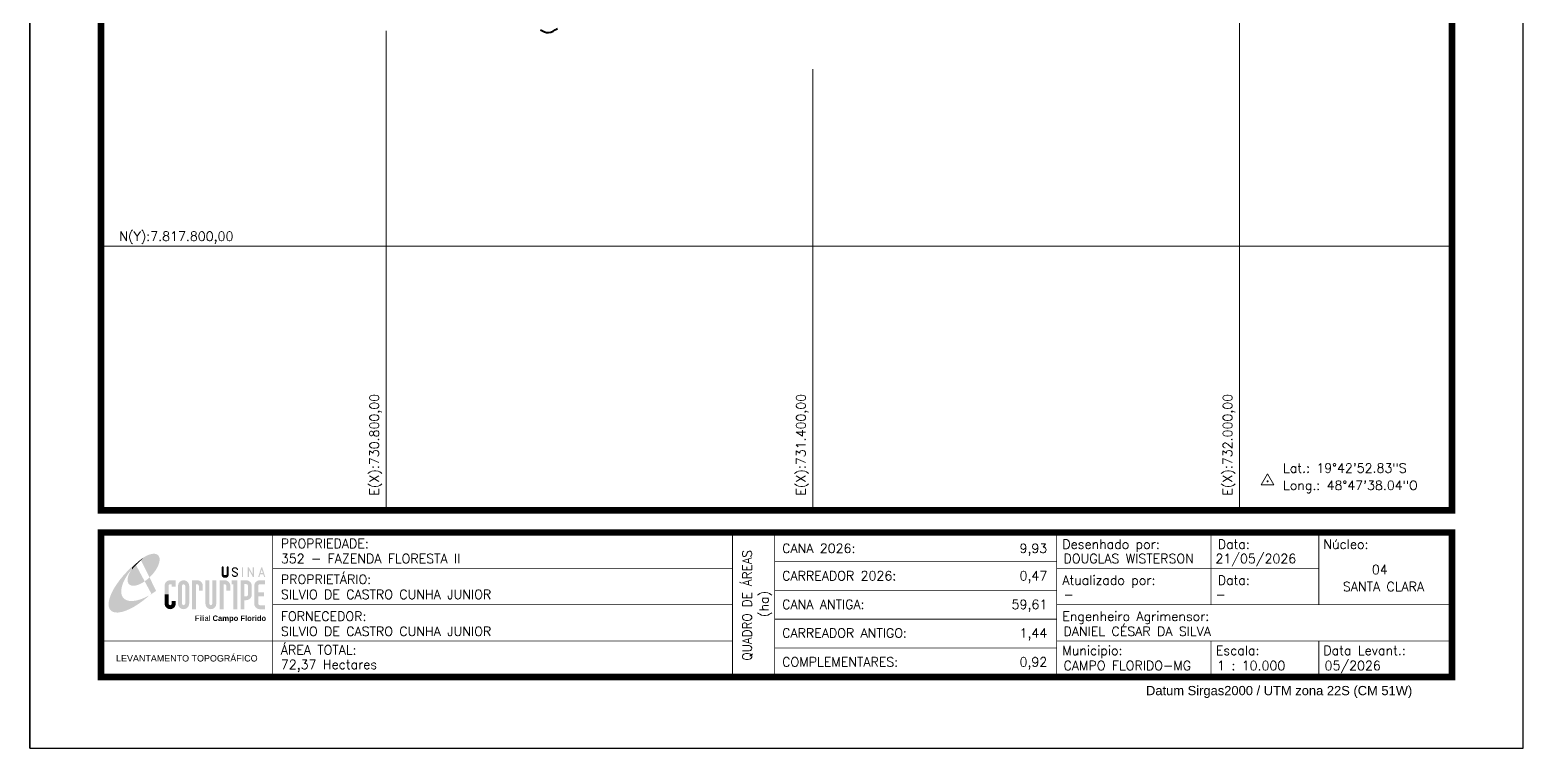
# Model space of a CAD drawing. Extents: x 730299 to 732399, y 7817094 to 7820064.
# Drawn here: x 730299 to 732399, y 7817094 to 7818104 of the extents above; entities that cross this region are included whole.
import ezdxf
from ezdxf.enums import TextEntityAlignment as Align

# ---------------------------------------------------------------- set-up
doc = ezdxf.new("R2010")
doc.units = 0
doc.header["$MEASUREMENT"] = 0
doc.linetypes.add('CONTINUO', pattern=[0])
doc.linetypes.add('LIN0', pattern=[0])
doc.layers.add('0114000352', color=1, linetype='Continuous', lineweight=40)
doc.layers.add('MALHA', color=8, linetype='Continuous', lineweight=13)
doc.layers.add('MARGEM', color=7, linetype='CONTINUO')
doc.layers.add('TEXTO', color=7, linetype='Continuous')
doc.styles.add('ARIAL', font='arial.ttf')
doc.styles.add('marcelo', font='arial.ttf')
doc.styles.add('SIMPLEX', font='simplex', dxfattribs={"height": 0.2})
doc.styles.get("Standard").update_dxf_attribs({"font": 'arial.ttf'})

# ---------------------------------------------------------------- blocks, each defined once
blk = doc.blocks.new('A$C78F83FB3')
at = {"layer": 'MARGEM'}
h = blk.add_hatch(color=20, dxfattribs=at)
edge = h.paths.add_edge_path()
edge.add_ellipse((19.49, 23.77), major_axis=(-6.68, -6.67), ratio=0.469426, start_angle=292.73277, end_angle=601.25787)
edge.add_ellipse((22.83, 22.05), major_axis=(12.64, 11.29), ratio=0.457614, start_angle=79.90686, end_angle=107.91393)
edge = h.paths.add_edge_path()
edge.add_ellipse((18.28, 18.7), major_axis=(13.95, 13.59), ratio=0.386848, start_angle=63.96117, end_angle=264.59932)
edge.add_ellipse((22.83, 22.05), major_axis=(12.64, 11.29), ratio=0.457614, start_angle=107.91393, end_angle=245.11815, ccw=False)
edge.add_ellipse((19.49, 23.77), major_axis=(-6.68, -6.67), ratio=0.469426, start_angle=241.25787, end_angle=292.73277, ccw=False)
for color, points in [(20, [(15.46, 26.12), (14.17, 24.81), (14.06, 24.24), (14.39, 23.97), (14.67, 24.54), (19.47, 29.32), (18.48, 28.66), (17.31, 27.78)]), (7, [(58.42, 24.9), (57.9, 24.9), (57.9, 21.73, -0.414214), (57.15, 20.98), (56.84, 20.98, -0.414214), (56.09, 21.73), (56.09, 24.9), (55.57, 24.9), (55.57, 21.73, 0.414214), (56.84, 20.46), (57.15, 20.46, 0.414214), (58.42, 21.73)]), (7, [(61.7, 24.9), (61.23, 24.9, 0.396318), (60.04, 23.78), (60.04, 23.72, 0.151912), (60.39, 22.97), (60.46, 22.92), (62.18, 22), (62.85, 21.83, 0.12407), (62.51, 22.42), (60.75, 23.36, -0.13192), (60.56, 23.77, -0.385578), (61.23, 24.37), (61.7, 24.37, -0.414214), (62.37, 23.7), (62.89, 23.7, 0.414214)]), (7, [(62.37, 23.7), (62.89, 23.7, 0.414214), (61.7, 24.9), (61.23, 24.9, 0.396318), (60.04, 23.78), (60.04, 23.72, 0.151912), (60.39, 22.97), (60.46, 22.92), (62.18, 22), (62.18, 22, -0.131921), (62.37, 21.59, -0.385578), (61.7, 20.98), (61.23, 20.98, -0.414214), (60.56, 21.65), (60.04, 21.65, 0.414214), (61.23, 20.46), (61.7, 20.46, 0.402546), (62.89, 21.61, 0.165292), (62.51, 22.42), (60.75, 23.36, -0.13192), (60.56, 23.77, -0.385578), (61.23, 24.37), (61.7, 24.37, -0.414214)]), (7, [(30.97, 12.46), (29.13, 12.46), (29.13, 8.21, 1), (34.29, 8.21), (34.29, 9.41), (32.45, 9.41), (32.45, 8.21, -1), (30.97, 8.21)])]:
    blk.add_hatch(color=color, dxfattribs=at).paths.add_polyline_path(points)
h = blk.add_hatch(color=7, dxfattribs=at)
h.paths.add_polyline_path([(65.24, 24.9), (64.72, 24.9), (64.72, 20.46), (65.24, 20.46)])
h.paths.add_polyline_path([(67.38, 20.46), (67.9, 20.46), (67.9, 23.74), (69.74, 20.46), (70.23, 20.46), (70.23, 24.9), (69.71, 24.9), (69.71, 21.58), (67.85, 24.9), (67.38, 24.9)])
h.paths.add_polyline_path([(72.17, 20.46), (72.72, 20.46), (73.14, 21.73), (74.49, 21.73), (74.9, 20.46), (75.45, 20.46), (74, 24.9), (73.62, 24.9)])
h.paths.add_polyline_path([(73.81, 23.8), (74.32, 22.25), (73.31, 22.25)], flags=16)
h = blk.add_hatch(color=7, dxfattribs=at)
h.paths.add_polyline_path([(31.71, 18.93, 0.414214), (29.13, 16.35), (29.13, 12.46), (30.97, 12.46), (30.97, 16.35, -0.414214), (31.71, 17.09), (32.45, 17.09), (32.45, 16.02), (34.29, 16.02), (34.29, 18.93)])
h.paths.add_polyline_path([(44.15, 17.09, -0.414214), (44.89, 16.35), (44.89, 14.1), (46.72, 14.1), (46.72, 16.17, 0.433937), (44.15, 18.93), (41.77, 18.93), (41.77, 12.46), (43.61, 12.46), (43.61, 17.09)])
h.paths.add_polyline_path([(43.61, 12.46), (41.77, 12.46), (41.77, 5.62), (43.61, 5.62)])
h.paths.add_polyline_path([(47.92, 12.46), (49.75, 12.46), (49.75, 18.93), (47.92, 18.93)])
h.paths.add_polyline_path([(52.91, 18.93), (51.08, 18.93), (51.08, 12.46), (52.91, 12.46)])
h.paths.add_polyline_path([(51.08, 8.12, -1), (49.75, 8.12), (49.75, 12.46), (47.92, 12.46), (47.92, 8.12, 1), (52.91, 8.12), (52.91, 12.46), (51.08, 12.46)])
h.paths.add_polyline_path([(54.41, 12.46), (56.25, 12.46), (56.25, 17.09), (56.79, 17.09, -0.414214), (57.53, 16.35), (57.53, 14.1), (59.36, 14.1), (59.36, 16.17, 0.433937), (56.79, 18.93), (54.41, 18.93)])
h.paths.add_polyline_path([(56.25, 12.46), (54.41, 12.46), (54.41, 5.62), (56.25, 5.62)])
h.paths.add_polyline_path([(60.73, 12.46), (62.58, 12.46), (62.58, 18.93), (60.02, 18.93), (60.02, 17.08), (60.73, 17.08)])
h.paths.add_polyline_path([(62.58, 12.46), (60.73, 12.46), (60.73, 5.62), (62.58, 5.62)])
h.paths.add_polyline_path([(64.06, 12.46), (65.82, 12.46), (65.82, 17.17), (66.66, 17.17, -0.450417), (67.48, 16.25), (67.48, 12.46), (69.24, 12.46, 0.002307), (69.24, 12.48, 0.005282), (69.23, 12.54, -0.000938), (69.23, 12.53), (69.23, 16.17, 0.433937), (66.66, 18.93), (64.06, 18.93)])
h.paths.add_polyline_path([(64.06, 5.62), (65.82, 5.62), (65.82, 9.77), (66.66, 9.77, 0.426056), (69.24, 12.46), (67.48, 12.46), (67.48, 12.45, -0.450417), (66.66, 11.53), (65.82, 11.53), (65.82, 12.46), (64.06, 12.46)])
h.paths.add_polyline_path([(70.37, 12.46), (74.87, 12.46), (74.87, 13.44), (72.21, 13.44), (72.21, 16.35, -0.414214), (72.95, 17.09), (75.38, 17.09), (75.38, 18.93), (72.95, 18.93, 0.414214), (70.37, 16.35)])
h.paths.add_polyline_path([(72.21, 11.62), (74.87, 11.62), (74.87, 12.46), (70.37, 12.46), (70.37, 8.21, 0.414214), (72.95, 5.62), (75.38, 5.62), (75.38, 7.47), (72.95, 7.47, -0.414214), (72.21, 8.21)])
h = blk.add_hatch(color=7, dxfattribs=at)
h.paths.add_polyline_path([(35.29, 16.35), (35.29, 8.21, 1), (40.46, 8.21, 0.016978), (40.45, 8.38), (40.45, 16.17, 0.433937), (37.88, 18.93), (37.87, 18.93, 0.41391)])
h.paths.add_polyline_path([(38.62, 16.35), (38.62, 8.21, -1), (37.13, 8.21), (37.13, 16.35, -1)], flags=16)
at = {"layer": 'MARGEM', "linetype": 'Continuous'}
blk.add_lwpolyline([(58.42, 24.9), (57.9, 24.9), (57.9, 21.73, -0.414214), (57.15, 20.98), (56.84, 20.98, -0.414214), (56.09, 21.73), (56.09, 24.9), (55.57, 24.9), (55.57, 21.73, 0.414214), (56.84, 20.46), (57.15, 20.46, 0.414214), (58.42, 21.73), (58.42, 24.9)], format="xyb", close=True, dxfattribs=at)
at = {"layer": 'MARGEM', "color": 252, "insert": (43.05, 2.72), "char_height": 2.5, "width": 33.0271, "attachment_point": 1, "style": 'ARIAL'}
blk.add_mtext('Filial {\\fArial|b1|i0|c0|p34;Campo Florido}', dxfattribs=at)

msp = doc.modelspace()

# ---------------------------------------------------------------- linework, layer by layer
at = {"layer": '0114000352'}
msp.add_lwpolyline([(731017, 7818104.4), (731019.8, 7818102.8), (731022.5, 7818101.6), (731025.3, 7818100.7), (731028.3, 7818100.4), (731031.6, 7818100.9), (731034.6, 7818102.4), (731037.5, 7818104.2), (731040.7, 7818106.1)], dxfattribs=at)
at = {"layer": 'MALHA'}
for points in [[(732000, 7817428.8), (732000, 7818314.4)], [(730800, 7817428.8), (730800, 7818102.7)], [(731400, 7817428.8), (731400, 7818049.1)], [(730398.7, 7817800), (732298.7, 7817800)]]:
    msp.add_lwpolyline(points, dxfattribs=at)
at = {"layer": 'MARGEM', "color": 174, "linetype": 'LIN0'}
msp.add_line((730298.7, 7817094.4), (730298.7, 7820064.4), dxfattribs=at)
at = {"layer": 'MARGEM', "color": 174, "linetype": 'LIN0', "flags": 128}
msp.add_lwpolyline([(732398.7, 7817094.4), (732398.7, 7820064.4), (730298.7, 7820064.4), (730298.7, 7817094.4)], close=True, dxfattribs=at)
at = {"layer": 'MARGEM', "color": 174, "linetype": 'LIN0', "const_width": 9.09, "flags": 128}
for points in [[(732298.7, 7817428.8), (732298.7, 7819964.4), (730398.7, 7819964.4), (730398.7, 7817428.8)], [(730398.7, 7817397.7), (732298.7, 7817397.7), (732298.7, 7817194.4), (730398.7, 7817194.4)]]:
    msp.add_lwpolyline(points, close=True, dxfattribs=at)
at = {"layer": 'MARGEM', "color": 174, "linetype": 'LIN0', "flags": 128}
for points, const_width in [([(730640.3, 7817397.7), (730640.3, 7817194.4)], 1.01), ([(730640.3, 7817397.7), (730640.3, 7817196.2)], 1), ([(731286.9, 7817397.7), (731286.9, 7817196.9)], 1.01), ([(731346.1, 7817397.7), (731346.1, 7817196.9)], 1.01), ([(731742.8, 7817397.7), (731742.8, 7817196.9)], 1.01), ([(731959.7, 7817296), (731959.7, 7817397.7)], 1.01), ([(732111.4, 7817296), (732111.4, 7817397.7)], 1.01), ([(731346.1, 7817357), (731742.8, 7817357)], 1.01), ([(730640.3, 7817346.9), (731286.9, 7817346.9)], 1.01), ([(731742.8, 7817346.9), (732111.4, 7817346.9)], 1.01), ([(731346.1, 7817316.4), (731742.8, 7817316.4)], 1.01), ([(730640.3, 7817296), (731286.9, 7817296)], 1.01), ([(731742.8, 7817296), (732298.9, 7817296)], 1.01), ([(731346.1, 7817275.7), (731742.8, 7817275.7)], 1.01), ([(730398.7, 7817245.2), (731286.9, 7817245.2)], 1.01), ([(731346.1, 7817235), (731742.8, 7817235)], 1.01), ([(731742.8, 7817245.2), (732298.8, 7817245.2)], 1.01), ([(731959.7, 7817245.2), (731959.7, 7817194.8)], 1.01), ([(732111.4, 7817245.2), (732111.4, 7817194.8)], 1.01)]:
    msp.add_lwpolyline(points, dxfattribs=dict(at, const_width=const_width))
at = {"layer": 'TEXTO', "color": 7, "lineweight": 9, "flags": 128}
msp.add_lwpolyline([(732030.2, 7817464.4), (732048.3, 7817464.4), (732039.3, 7817480)], close=True, dxfattribs=at)
at = {"layer": 'TEXTO', "color": 7, "lineweight": 9, "const_width": 1.41, "flags": 128}
msp.add_lwpolyline([(732038.6, 7817469.6, -1), (732040, 7817469.6, -1)], format="xyb", close=True, dxfattribs=at)

# ---------------------------------------------------------------- block references
at = {"layer": 'MARGEM', "linetype": 'ByBlock', "xscale": 3.058005429693808, "yscale": 3.058005429693808, "zscale": 3.058005429693808}
msp.add_blockref('A$C78F83FB3', (730399.1, 7817272.5), dxfattribs=at)

# ---------------------------------------------------------------- texts
at = {"layer": 'MALHA', "style": 'SIMPLEX'}
msp.add_text('N(Y):7.817.800,00', height=13, dxfattribs=at).set_placement((730504.8, 7817814.1), align=Align.MIDDLE_CENTER)
for s, p in [('E(X):730.800,00', (730783.1, 7817520.9)), ('E(X):731.400,00', (731383.1, 7817520.9)), ('E(X):732.000,00', (731983.1, 7817520.9))]:
    msp.add_text(s, height=13, rotation=90, dxfattribs=at).set_placement(p, align=Align.MIDDLE_CENTER)
at = {"layer": 'MARGEM', "color": 7, "linetype": 'Continuous', "lineweight": 9}
for s, style, p in [('PROPRIEDADE:', 'SIMPLEX', (730651.7, 7817388.6)), ('Desenhado por:', 'SIMPLEX', (731750.7, 7817387.6)), ('Data:', 'SIMPLEX', (731969.3, 7817387.6)), ('Núcleo:', 'SIMPLEX', (732117.8, 7817387.6)), ('PROPRIETÁRIO:', 'SIMPLEX', (730651.7, 7817338.2)), ('Atualizado por:', 'SIMPLEX', (731750.7, 7817337)), ('Data:', 'SIMPLEX', (731969.3, 7817337)), ('FORNECEDOR:', 'SIMPLEX', (730651.7, 7817286.3)), ('Engenheiro Agrimensor:', 'SIMPLEX', (731750.7, 7817286.3)), ('ÁREA TOTAL:', 'SIMPLEX', (730651.7, 7817239)), ('Municipio:', 'SIMPLEX', (731750.7, 7817238.2)), ('Escala:', 'SIMPLEX', (731966.7, 7817238.2)), ('Data Levant.:', 'SIMPLEX', (732117.8, 7817238.2)), ('Datum Sirgas2000 / UTM zona 22S (CM 51W)', 'marcelo', (731868.4, 7817181.8))]:
    msp.add_text(s, height=13, dxfattribs=dict(at, style=style)).set_placement(p, align=Align.TOP_LEFT)
at = {"layer": 'MARGEM', "color": 7, "linetype": 'Continuous', "style": 'SIMPLEX'}
for s, p in [('CANA 2026:', (731356.7, 7817381.8)), ('352 - FAZENDA FLORESTA II ', (730651.7, 7817367.4)), ('DOUGLAS WISTERSON', (731752.4, 7817367.4)), ('21/05/2026', (731966, 7817367.4)), ('CARREADOR 2026:', (731356.7, 7817343.3)), ('SILVIO DE CASTRO CUNHA JUNIOR', (730651.7, 7817317)), ('CANA ANTIGA:', (731356.7, 7817303)), ('-', (731752.4, 7817317)), ('-', (731966, 7817317)), ('SILVIO DE CASTRO CUNHA JUNIOR', (730651.7, 7817265.1)), ('CARREADOR ANTIGO:', (731356.7, 7817262.8)), ('DANIEL CÉSAR DA SILVA', (731752.4, 7817265.1)), ('72,37 Hectares', (730651.7, 7817218.5)), ('COMPLEMENTARES:', (731356.7, 7817222.1)), ('CAMPO FLORIDO-MG ', (731752.4, 7817217)), ('1 : 10.000', (731968.4, 7817217)), ('05/2026', (732119.5, 7817217))]:
    msp.add_text(s, height=13, dxfattribs=at).set_placement(p, align=Align.TOP_LEFT)
for s, p in [('9,93', (731729.5, 7817381.8)), ('0,47', (731729.5, 7817343.3)), ('59,61', (731729.5, 7817303)), ('1,44', (731729.5, 7817262.8)), ('0,92', (731729.5, 7817222.1))]:
    msp.add_text(s, height=13, dxfattribs=at).set_placement(p, align=Align.TOP_RIGHT)
at = {"layer": 'MARGEM', "color": 7, "linetype": 'Continuous', "style": 'SIMPLEX', "width": 0.95}
msp.add_text('QUADRO DE ÁREAS', height=13, rotation=90, dxfattribs=at).set_placement((731307.4, 7817295.1), align=Align.MIDDLE_CENTER)
at = {"layer": 'MARGEM', "color": 7, "linetype": 'Continuous', "style": 'SIMPLEX'}
for s, p in [('04', (732197.2, 7817345.5)), ('SANTA CLARA ', (732206.8, 7817321.5))]:
    msp.add_text(s, height=13, dxfattribs=at).set_placement(p, align=Align.MIDDLE_CENTER)
msp.add_text('(ha)', height=13, rotation=90, dxfattribs=at).set_placement((731331.2, 7817297.1), align=Align.MIDDLE_CENTER)
at = {"layer": 'MARGEM', "color": 7, "linetype": 'ByBlock'}
msp.add_text('LEVANTAMENTO TOPOGRÁFICO', height=9, dxfattribs=at).set_placement((730519.5, 7817220.7), align=Align.MIDDLE_CENTER)
at = {"layer": 'TEXTO', "linetype": 'ByBlock', "style": 'SIMPLEX'}
for s, p in [('Lat.: 19°42\'52.83"S', (732061.1, 7817481.6, 656.8)), ('Long.: 48°47\'38.04"O', (732061.1, 7817457.4, 656.8))]:
    msp.add_text(s, height=13, dxfattribs=at).set_placement(p)

doc.saveas('drawing.dxf')
